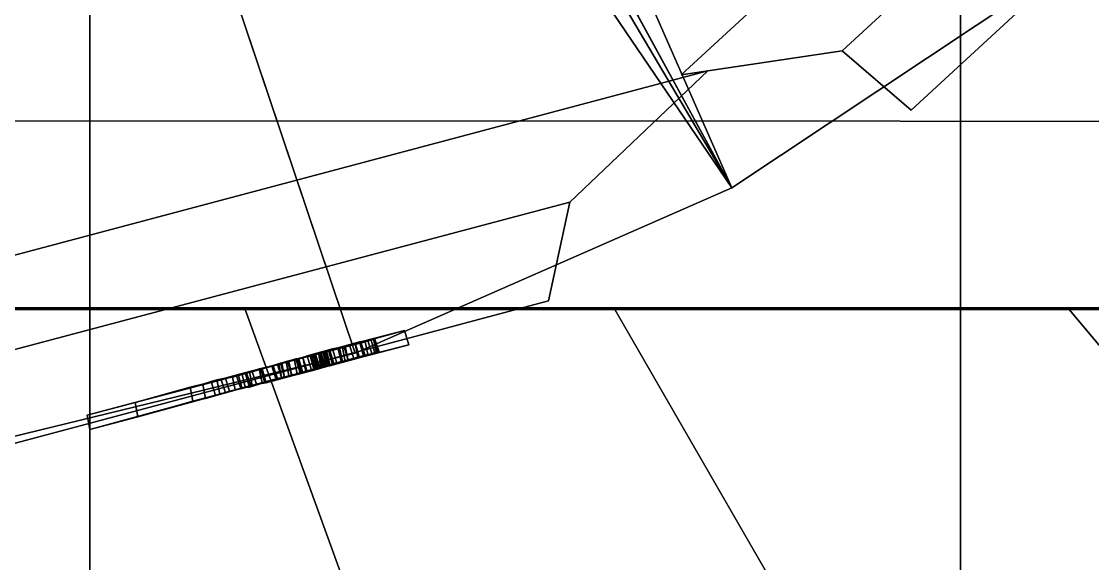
# Model space of a CAD drawing. Extents: x -1.34 to -0.82, y -5.26 to -4.07.
# Drawn here: x -1.052 to -0.9761, y -5.0525 to -5.0141 of the extents above; entities that cross this region are included whole.
import ezdxf

# ---------------------------------------------------------------- set-up
doc = ezdxf.new("R2010")
doc.units = 0
for name, color, linetype in [('1', 18, 'CONTINUOUS'), ('RED', 7, 'CONTINUOUS'), ('SIGHT', 18, 'CONTINUOUS')]:
    doc.layers.add(name, color=color, linetype=linetype)

msp = doc.modelspace()

# ---------------------------------------------------------------- meshes
at = {"layer": '1'}
mesh = msp.add_polyface(dxfattribs=at)
corners = [(-1.0817, -4.8793, -0.5068), (-1.0567, -5.0445, -0.5068), (-1.0284, -5.0376, -0.5068), (-1.0567, -5.0445, -0.4938), (-1.0284, -5.0376, -0.4938), (-1.0615, -4.9409, -0.473), (-1.061, -4.9408, -0.473), (-1.072, -4.9434, -0.473), (-1.0017, -5.0259, -0.5068), (-1.0017, -5.0259, -0.4938), (-1.0539, -4.9377, -0.473), (-1.0507, -4.9363, -0.473), (-1.0599, -4.9403, -0.473), (-0.9775, -5.0098, -0.5068), (-0.9775, -5.0098, -0.4938), (-1.0425, -4.9308, -0.473), (-1.0412, -4.93, -0.473), (-1.0433, -4.9313, -0.473), (-0.9564, -4.9897, -0.5068), (-0.9564, -4.9897, -0.4938), (-1.0411, -4.9298, -0.473), (-1.0331, -4.9222, -0.473), (-0.9391, -4.9663, -0.4938), (-0.9391, -4.9663, -0.5068), (-0.9262, -4.9402, -0.4938), (-0.9262, -4.9402, -0.5068), (-0.9498, -4.9666, -0.5954), (-0.9498, -4.9666, -0.5072), (-0.9405, -4.9598, -0.519), (-0.9405, -4.9598, -0.5835), (-0.9342, -4.9612, -0.5194), (-0.9342, -4.9612, -0.5832), (-0.9482, -4.9654, -0.5954), (-0.9482, -4.9654, -0.5072), (-1.0053, -5.0179, -0.5072), (-1.0053, -5.0179, -0.5954), (-0.9939, -5.0162, -0.519), (-0.9939, -5.0162, -0.5835), (-0.989, -5.0204, -0.5194), (-0.989, -5.0204, -0.5832), (-0.9507, -4.9851, -0.5194), (-0.9507, -4.9851, -0.5832), (-0.9526, -4.9782, -0.519), (-0.9526, -4.9782, -0.5835), (-1.0034, -5.0176, -0.5954), (-1.0034, -5.0176, -0.5072), (-1.0783, -5.0375, -0.5072), (-1.0783, -5.0375, -0.5954), (-1.0675, -5.0413, -0.5835), (-1.0675, -5.0413, -0.519), (-1.065, -5.0473, -0.5194), (-1.065, -5.0473, -0.5832), (-1.0147, -5.0339, -0.5194), (-1.0147, -5.0339, -0.5832), (-1.0132, -5.0269, -0.519), (-1.0132, -5.0269, -0.5835)]
mesh.append_faces([[corners[k] for k in face] for face in [(0, 1, 2, 2), (1, 3, 4, 2), (5, 6, 4, 3), (3, 7, 5, 5), (0, 2, 8, 8), (2, 4, 9, 8), (10, 11, 9, 9), (9, 4, 6, 12), (12, 10, 9, 9), (0, 8, 13, 13), (8, 9, 14, 13), (15, 16, 14, 14), (9, 11, 17, 17), (14, 9, 17, 15), (0, 13, 18, 18), (13, 14, 19, 18), (20, 21, 19, 14), (18, 19, 22, 23), (23, 22, 24, 25), (26, 27, 28, 29), (29, 28, 30, 31), (32, 33, 34, 35), (35, 34, 36, 37), (37, 36, 38, 39), (39, 38, 40, 41), (41, 40, 42, 43), (43, 42, 33, 32), (33, 42, 36, 34), (42, 40, 38, 36), (41, 43, 37, 39), (43, 32, 35, 37), (44, 45, 46, 47), (48, 49, 50, 51), (51, 50, 52, 53), (53, 52, 54, 55), (55, 54, 45, 44), (45, 54, 49, 46), (54, 52, 50, 49), (53, 55, 48, 51), (55, 44, 47, 48)]])
at = {"layer": 'RED'}
mesh = msp.add_polyface(dxfattribs=at)
corners = [(-0.9719, -5.0054, -0.5447), (-0.9726, -5.0046, -0.5447), (-0.9735, -5.0055, -0.5455), (-0.9728, -5.0062, -0.5455), (-0.9748, -5.0067, -0.5465), (-0.9741, -5.0075, -0.5465), (-0.9759, -5.0078, -0.5472), (-0.9752, -5.0086, -0.5472), (-0.9759, -5.0078, -0.544), (-0.9752, -5.0086, -0.544), (-0.9747, -5.0066, -0.5431), (-0.974, -5.0073, -0.5431), (-0.9735, -5.0056, -0.5421), (-0.9729, -5.0063, -0.5421), (-0.973, -5.0051, -0.5416), (-0.9723, -5.0058, -0.5416), (-0.9725, -5.0046, -0.5409), (-0.9718, -5.0053, -0.5409), (-0.9719, -5.0054, -0.5447), (-0.9728, -5.0062, -0.5455), (-0.974, -5.0073, -0.5431), (-0.9729, -5.0063, -0.5421), (-0.9741, -5.0075, -0.5465), (-0.9752, -5.0086, -0.5472), (-0.9752, -5.0086, -0.544), (-0.973, -5.0051, -0.5416), (-0.9735, -5.0056, -0.5421), (-0.9718, -5.0039, -0.544), (-0.9726, -5.0046, -0.5447), (-0.9747, -5.0066, -0.5431), (-0.9735, -5.0055, -0.5455), (-0.9759, -5.0078, -0.544), (-0.9748, -5.0067, -0.5465), (-0.9759, -5.0078, -0.5472), (-1.0289, -5.0381, -0.5394), (-1.0291, -5.0371, -0.5394), (-1.0288, -5.037, -0.5397), (-1.0285, -5.038, -0.5397), (-1.0284, -5.0369, -0.5402), (-1.0282, -5.0379, -0.5402), (-1.0281, -5.0368, -0.5407), (-1.0278, -5.0378, -0.5407), (-1.0277, -5.0368, -0.5413), (-1.0275, -5.0377, -0.5413), (-1.0275, -5.0367, -0.5419), (-1.0272, -5.0377, -0.5419), (-1.0273, -5.0366, -0.5426), (-1.027, -5.0376, -0.5426), (-1.0271, -5.0366, -0.5432), (-1.0269, -5.0376, -0.5432), (-1.027, -5.0366, -0.5439), (-1.0268, -5.0375, -0.5439), (-1.027, -5.0366, -0.5447), (-1.0267, -5.0375, -0.5447), (-1.027, -5.0366, -0.5455), (-1.0268, -5.0375, -0.5455), (-1.0271, -5.0366, -0.5462), (-1.0269, -5.0376, -0.5462), (-1.0273, -5.0366, -0.5468), (-1.027, -5.0376, -0.5468), (-1.0275, -5.0367, -0.5474), (-1.0272, -5.0377, -0.5474), (-1.0277, -5.0368, -0.548), (-1.0275, -5.0377, -0.548), (-1.028, -5.0368, -0.5485), (-1.0277, -5.0378, -0.5485), (-1.0284, -5.0369, -0.549), (-1.0281, -5.0379, -0.549), (-1.0288, -5.037, -0.5495), (-1.0285, -5.038, -0.5495), (-1.0291, -5.0371, -0.5498), (-1.0289, -5.0381, -0.5498), (-1.0291, -5.0382, -0.5567), (-1.0293, -5.0372, -0.5567), (-1.0249, -5.036, -0.5639), (-1.0246, -5.037, -0.5639), (-1.0292, -5.0371, -0.5639), (-1.0289, -5.0381, -0.5639), (-1.0272, -5.0377, -0.5419), (-1.027, -5.0376, -0.5426), (-1.0304, -5.0385, -0.5435), (-1.0269, -5.0376, -0.5432), (-1.0303, -5.0385, -0.5439), (-1.0268, -5.0375, -0.5439), (-1.0302, -5.0385, -0.5443), (-1.0267, -5.0375, -0.5447), (-1.0268, -5.0375, -0.5455), (-1.0302, -5.0385, -0.545), (-1.0269, -5.0376, -0.5462), (-1.0302, -5.0385, -0.5452), (-1.027, -5.0376, -0.5468), (-1.0303, -5.0385, -0.5456), (-1.0272, -5.0377, -0.5474), (-1.0304, -5.0385, -0.546), (-1.0291, -5.0382, -0.5567), (-1.0246, -5.037, -0.5639), (-1.0289, -5.0381, -0.5639), (-1.0292, -5.0371, -0.5639), (-1.0249, -5.036, -0.5639), (-1.0293, -5.0372, -0.5567), (-1.0271, -5.0366, -0.5462), (-1.027, -5.0366, -0.5455), (-1.0305, -5.0375, -0.5452), (-1.027, -5.0366, -0.5447), (-1.0305, -5.0375, -0.545), (-1.027, -5.0366, -0.5439), (-1.0305, -5.0375, -0.5443), (-1.0271, -5.0366, -0.5432)]
mesh.append_faces([[corners[k] for k in face] for face in [(0, 1, 2, 3), (3, 2, 4, 5), (5, 4, 6, 7), (7, 6, 8, 9), (9, 8, 10, 11), (11, 10, 12, 13), (13, 12, 14, 15), (15, 14, 16, 17), (18, 19, 20, 20), (18, 20, 21, 21), (19, 22, 20, 20), (22, 23, 24, 24), (22, 24, 20, 20), (25, 26, 27, 27), (26, 28, 27, 27), (26, 29, 28, 28), (29, 30, 28, 28), (29, 31, 32, 32), (29, 32, 30, 30), (31, 33, 32, 32), (34, 35, 36, 37), (37, 36, 38, 39), (39, 38, 40, 41), (41, 40, 42, 43), (43, 42, 44, 45), (45, 44, 46, 47), (47, 46, 48, 49), (49, 48, 50, 51), (51, 50, 52, 53), (53, 52, 54, 55), (55, 54, 56, 57), (57, 56, 58, 59), (59, 58, 60, 61), (61, 60, 62, 63), (63, 62, 64, 65), (65, 64, 66, 67), (67, 66, 68, 69), (69, 68, 70, 71), (72, 73, 74, 75), (75, 74, 76, 77), (78, 79, 80, 80), (79, 81, 82, 82), (81, 83, 84, 84), (83, 85, 84, 84), (85, 86, 87, 87), (86, 88, 89, 89), (88, 90, 91, 91), (90, 92, 93, 93), (94, 95, 96, 96), (97, 98, 99, 99), (100, 101, 102, 102), (101, 103, 104, 104), (103, 105, 106, 106), (105, 107, 106, 106)]])
mesh = msp.add_polyface(dxfattribs=at)
corners = [(-1.0302, -5.0384, -0.5384), (-1.0304, -5.0375, -0.5384), (-1.03, -5.0373, -0.5387), (-1.0297, -5.0383, -0.5387), (-1.0295, -5.0372, -0.539), (-1.0293, -5.0382, -0.539), (-1.0291, -5.0371, -0.5394), (-1.0289, -5.0381, -0.5394), (-1.0289, -5.0381, -0.5498), (-1.0291, -5.0371, -0.5498), (-1.0296, -5.0373, -0.5502), (-1.0294, -5.0382, -0.5502), (-1.0302, -5.0374, -0.5506), (-1.0299, -5.0384, -0.5506), (-1.03, -5.0384, -0.5554), (-1.0303, -5.0374, -0.5554), (-1.0293, -5.0372, -0.5567), (-1.0291, -5.0382, -0.5567), (-1.0289, -5.0381, -0.5394), (-1.0285, -5.038, -0.5397), (-1.0312, -5.0387, -0.5419), (-1.0282, -5.0379, -0.5402), (-1.031, -5.0387, -0.5423), (-1.0278, -5.0378, -0.5407), (-1.0308, -5.0386, -0.5425), (-1.0275, -5.0377, -0.5413), (-1.0306, -5.0386, -0.5428), (-1.0272, -5.0377, -0.5419), (-1.0305, -5.0385, -0.5431), (-1.0304, -5.0385, -0.5435), (-1.027, -5.0376, -0.5426), (-1.0303, -5.0385, -0.5439), (-1.0269, -5.0376, -0.5432), (-1.0302, -5.0385, -0.5443), (-1.0267, -5.0375, -0.5447), (-1.0302, -5.0385, -0.545), (-1.0302, -5.0385, -0.5447), (-1.0268, -5.0375, -0.5455), (-1.0302, -5.0385, -0.5452), (-1.0269, -5.0376, -0.5462), (-1.0303, -5.0385, -0.5456), (-1.027, -5.0376, -0.5468), (-1.0304, -5.0385, -0.546), (-1.0272, -5.0377, -0.5474), (-1.0275, -5.0377, -0.548), (-1.0305, -5.0385, -0.5464), (-1.0277, -5.0378, -0.5485), (-1.0307, -5.0386, -0.5467), (-1.0281, -5.0379, -0.549), (-1.0285, -5.038, -0.5495), (-1.0309, -5.0386, -0.5471), (-1.0289, -5.0381, -0.5498), (-1.0311, -5.0387, -0.5474), (-1.0325, -5.038, -0.5584), (-1.0292, -5.0371, -0.5639), (-1.0293, -5.0372, -0.5567), (-1.0288, -5.037, -0.5495), (-1.0284, -5.0369, -0.549), (-1.0312, -5.0377, -0.5471), (-1.028, -5.0368, -0.5485), (-1.031, -5.0376, -0.5467), (-1.0277, -5.0368, -0.548), (-1.0275, -5.0367, -0.5474), (-1.0308, -5.0376, -0.5464), (-1.0273, -5.0366, -0.5468), (-1.0307, -5.0375, -0.546), (-1.0271, -5.0366, -0.5462), (-1.0306, -5.0375, -0.5456), (-1.0305, -5.0375, -0.5452), (-1.027, -5.0366, -0.5455), (-1.0305, -5.0375, -0.545), (-1.027, -5.0366, -0.5447), (-1.0305, -5.0375, -0.5443), (-1.0305, -5.0375, -0.5447), (-1.0271, -5.0366, -0.5432), (-1.0273, -5.0366, -0.5426), (-1.0306, -5.0375, -0.5439), (-1.0275, -5.0367, -0.5419), (-1.0306, -5.0375, -0.5435), (-1.0277, -5.0368, -0.5413), (-1.0308, -5.0376, -0.5431), (-1.0281, -5.0368, -0.5407), (-1.0309, -5.0376, -0.5428), (-1.0284, -5.0369, -0.5402), (-1.031, -5.0376, -0.5425), (-1.0288, -5.037, -0.5397), (-1.0312, -5.0377, -0.5423)]
mesh.append_faces([[corners[k] for k in face] for face in [(0, 1, 2, 3), (3, 2, 4, 5), (5, 4, 6, 7), (8, 9, 10, 11), (11, 10, 12, 13), (14, 15, 16, 17), (18, 19, 20, 20), (19, 21, 22, 22), (21, 23, 24, 24), (23, 25, 26, 26), (23, 26, 24, 24), (25, 27, 28, 28), (25, 28, 26, 26), (27, 29, 28, 28), (30, 31, 29, 29), (32, 33, 31, 31), (34, 35, 36, 36), (34, 36, 33, 33), (37, 38, 35, 35), (39, 40, 38, 38), (41, 42, 40, 40), (43, 44, 45, 45), (43, 45, 42, 42), (44, 46, 47, 47), (44, 47, 45, 45), (46, 48, 47, 47), (48, 49, 50, 50), (48, 50, 47, 47), (49, 51, 52, 52), (53, 54, 55, 55), (56, 57, 58, 58), (57, 59, 60, 60), (59, 61, 60, 60), (61, 62, 63, 63), (61, 63, 60, 60), (62, 64, 65, 65), (62, 65, 63, 63), (64, 66, 67, 67), (64, 67, 65, 65), (66, 68, 67, 67), (69, 70, 68, 68), (71, 72, 73, 73), (71, 73, 70, 70), (74, 75, 76, 76), (74, 76, 72, 72), (75, 77, 78, 78), (75, 78, 76, 76), (77, 79, 80, 80), (77, 80, 78, 78), (79, 81, 82, 82), (79, 82, 80, 80), (81, 83, 84, 84), (83, 85, 86, 86)]])
mesh = msp.add_polyface(dxfattribs=at)
corners = [(-1.031, -5.0387, -0.5381), (-1.0313, -5.0377, -0.5381), (-1.0309, -5.0376, -0.5382), (-1.0306, -5.0386, -0.5382), (-1.0304, -5.0375, -0.5384), (-1.0302, -5.0384, -0.5384), (-1.0299, -5.0384, -0.5506), (-1.0302, -5.0374, -0.5506), (-1.0308, -5.0376, -0.5509), (-1.0305, -5.0385, -0.5509), (-1.0316, -5.0378, -0.5513), (-1.0313, -5.0387, -0.5513), (-1.031, -5.0387, -0.5542), (-1.0312, -5.0377, -0.5542), (-1.0303, -5.0374, -0.5554), (-1.03, -5.0384, -0.5554), (-1.0289, -5.0381, -0.5639), (-1.0292, -5.0371, -0.5639), (-1.0325, -5.038, -0.5584), (-1.0323, -5.039, -0.5584), (-1.0311, -5.0387, -0.5474), (-1.0314, -5.0377, -0.5474), (-1.0312, -5.0377, -0.5471), (-1.0309, -5.0386, -0.5471), (-1.031, -5.0376, -0.5467), (-1.0307, -5.0386, -0.5467), (-1.0308, -5.0376, -0.5464), (-1.0305, -5.0385, -0.5464), (-1.0307, -5.0375, -0.546), (-1.0304, -5.0385, -0.546), (-1.0306, -5.0375, -0.5456), (-1.0303, -5.0385, -0.5456), (-1.0305, -5.0375, -0.5452), (-1.0302, -5.0385, -0.5452), (-1.0305, -5.0375, -0.545), (-1.0302, -5.0385, -0.545), (-1.0305, -5.0375, -0.5447), (-1.0302, -5.0385, -0.5447), (-1.0305, -5.0375, -0.5443), (-1.0302, -5.0385, -0.5443), (-1.0306, -5.0375, -0.5439), (-1.0303, -5.0385, -0.5439), (-1.0306, -5.0375, -0.5435), (-1.0304, -5.0385, -0.5435), (-1.0308, -5.0376, -0.5431), (-1.0305, -5.0385, -0.5431), (-1.0309, -5.0376, -0.5428), (-1.0306, -5.0386, -0.5428), (-1.031, -5.0376, -0.5425), (-1.0308, -5.0386, -0.5425), (-1.0312, -5.0377, -0.5423), (-1.031, -5.0387, -0.5423), (-1.0306, -5.0386, -0.5382), (-1.0302, -5.0384, -0.5384), (-1.0318, -5.0389, -0.5414), (-1.0297, -5.0383, -0.5387), (-1.0293, -5.0382, -0.539), (-1.0315, -5.0388, -0.5416), (-1.0289, -5.0381, -0.5394), (-1.0312, -5.0387, -0.5419), (-1.0285, -5.038, -0.5397), (-1.031, -5.0387, -0.5423), (-1.0282, -5.0379, -0.5402), (-1.0308, -5.0386, -0.5425), (-1.0285, -5.038, -0.5495), (-1.0311, -5.0387, -0.5474), (-1.0309, -5.0386, -0.5471), (-1.0289, -5.0381, -0.5498), (-1.0294, -5.0382, -0.5502), (-1.0313, -5.0387, -0.5476), (-1.0299, -5.0384, -0.5506), (-1.0315, -5.0388, -0.5479), (-1.0305, -5.0385, -0.5509), (-1.0318, -5.0389, -0.5481), (-1.03, -5.0384, -0.5554), (-1.0291, -5.0382, -0.5567), (-1.0323, -5.039, -0.5584), (-1.0289, -5.0381, -0.5639), (-1.0325, -5.038, -0.5584), (-1.0293, -5.0372, -0.5567), (-1.0303, -5.0374, -0.5554), (-1.0302, -5.0374, -0.5506), (-1.0296, -5.0373, -0.5502), (-1.0318, -5.0378, -0.5479), (-1.0291, -5.0371, -0.5498), (-1.0316, -5.0378, -0.5476), (-1.0288, -5.037, -0.5495), (-1.0314, -5.0377, -0.5474), (-1.0312, -5.0377, -0.5471), (-1.0284, -5.0369, -0.549), (-1.031, -5.0376, -0.5467), (-1.0281, -5.0368, -0.5407), (-1.031, -5.0376, -0.5425), (-1.0309, -5.0376, -0.5428), (-1.0284, -5.0369, -0.5402), (-1.0312, -5.0377, -0.5423), (-1.0288, -5.037, -0.5397), (-1.0291, -5.0371, -0.5394), (-1.0315, -5.0378, -0.5419), (-1.0295, -5.0372, -0.539), (-1.03, -5.0373, -0.5387), (-1.0318, -5.0378, -0.5416), (-1.0304, -5.0375, -0.5384), (-1.0321, -5.0379, -0.5414)]
mesh.append_faces([[corners[k] for k in face] for face in [(0, 1, 2, 3), (3, 2, 4, 5), (6, 7, 8, 9), (9, 8, 10, 11), (12, 13, 14, 15), (16, 17, 18, 19), (20, 21, 22, 23), (23, 22, 24, 25), (25, 24, 26, 27), (27, 26, 28, 29), (29, 28, 30, 31), (31, 30, 32, 33), (33, 32, 34, 35), (35, 34, 36, 37), (37, 36, 38, 39), (39, 38, 40, 41), (41, 40, 42, 43), (43, 42, 44, 45), (45, 44, 46, 47), (47, 46, 48, 49), (49, 48, 50, 51), (52, 53, 54, 54), (53, 55, 54, 54), (55, 56, 57, 57), (55, 57, 54, 54), (56, 58, 59, 59), (56, 59, 57, 57), (60, 61, 59, 59), (62, 63, 61, 61), (64, 65, 66, 66), (67, 68, 69, 69), (67, 69, 65, 65), (68, 70, 71, 71), (68, 71, 69, 69), (70, 72, 73, 73), (70, 73, 71, 71), (74, 75, 76, 76), (75, 77, 76, 76), (78, 79, 80, 80), (81, 82, 83, 83), (82, 84, 85, 85), (82, 85, 83, 83), (84, 86, 87, 87), (84, 87, 85, 85), (86, 88, 87, 87), (89, 90, 88, 88), (91, 92, 93, 93), (94, 95, 92, 92), (96, 97, 98, 98), (96, 98, 95, 95), (97, 99, 98, 98), (99, 100, 101, 101), (99, 101, 98, 98), (100, 102, 103, 103)]])
mesh = msp.add_polyface(dxfattribs=at)
corners = [(-1.0322, -5.039, -0.5378), (-1.0325, -5.038, -0.5378), (-1.0316, -5.0378, -0.538), (-1.0313, -5.0388, -0.538), (-1.0313, -5.0377, -0.5381), (-1.031, -5.0387, -0.5381), (-1.0313, -5.0387, -0.5513), (-1.0316, -5.0378, -0.5513), (-1.0325, -5.038, -0.5516), (-1.0323, -5.039, -0.5516), (-1.0333, -5.0382, -0.5518), (-1.0331, -5.0392, -0.5518), (-1.0329, -5.0392, -0.5525), (-1.0332, -5.0382, -0.5525), (-1.0326, -5.038, -0.5529), (-1.0323, -5.039, -0.5529), (-1.0324, -5.038, -0.553), (-1.0321, -5.039, -0.553), (-1.0321, -5.0379, -0.5532), (-1.0319, -5.0389, -0.5532), (-1.0312, -5.0377, -0.5542), (-1.031, -5.0387, -0.5542), (-1.0329, -5.0392, -0.5487), (-1.0331, -5.0382, -0.5487), (-1.0327, -5.0381, -0.5485), (-1.0325, -5.0391, -0.5485), (-1.0324, -5.038, -0.5483), (-1.0321, -5.039, -0.5483), (-1.0321, -5.0379, -0.5481), (-1.0318, -5.0389, -0.5481), (-1.0318, -5.0378, -0.5479), (-1.0315, -5.0388, -0.5479), (-1.0316, -5.0378, -0.5476), (-1.0313, -5.0387, -0.5476), (-1.0314, -5.0377, -0.5474), (-1.0311, -5.0387, -0.5474), (-1.031, -5.0387, -0.5423), (-1.0312, -5.0377, -0.5423), (-1.0315, -5.0378, -0.5419), (-1.0312, -5.0387, -0.5419), (-1.0318, -5.0378, -0.5416), (-1.0315, -5.0388, -0.5416), (-1.0321, -5.0379, -0.5414), (-1.0318, -5.0389, -0.5414), (-1.0324, -5.038, -0.5412), (-1.0321, -5.039, -0.5412), (-1.0327, -5.0381, -0.541), (-1.0325, -5.0391, -0.541), (-1.0332, -5.0382, -0.5408), (-1.0329, -5.0392, -0.5408), (-1.0322, -5.039, -0.5378), (-1.0313, -5.0388, -0.538), (-1.0329, -5.0392, -0.5408), (-1.031, -5.0387, -0.5381), (-1.0325, -5.0391, -0.541), (-1.0306, -5.0386, -0.5382), (-1.0321, -5.039, -0.5412), (-1.0318, -5.0389, -0.5414), (-1.0305, -5.0385, -0.5509), (-1.0313, -5.0387, -0.5513), (-1.0321, -5.039, -0.5483), (-1.0318, -5.0389, -0.5481), (-1.0323, -5.039, -0.5516), (-1.0329, -5.0392, -0.5487), (-1.0325, -5.0391, -0.5485), (-1.0334, -5.0393, -0.5488), (-1.0319, -5.0389, -0.5532), (-1.031, -5.0387, -0.5542), (-1.0336, -5.0394, -0.5563), (-1.03, -5.0384, -0.5554), (-1.0323, -5.039, -0.5584), (-1.0339, -5.0384, -0.5563), (-1.0325, -5.038, -0.5584), (-1.0303, -5.0374, -0.5554), (-1.0312, -5.0377, -0.5542), (-1.0321, -5.0379, -0.5532), (-1.0325, -5.038, -0.5516), (-1.0316, -5.0378, -0.5513), (-1.0331, -5.0382, -0.5487), (-1.0308, -5.0376, -0.5509), (-1.0324, -5.038, -0.5483), (-1.0327, -5.0381, -0.5485), (-1.0302, -5.0374, -0.5506), (-1.0321, -5.0379, -0.5481), (-1.0318, -5.0378, -0.5479), (-1.03, -5.0373, -0.5387), (-1.0321, -5.0379, -0.5414), (-1.0318, -5.0378, -0.5416), (-1.0304, -5.0375, -0.5384), (-1.0309, -5.0376, -0.5382), (-1.0313, -5.0377, -0.5381), (-1.0324, -5.038, -0.5412), (-1.0316, -5.0378, -0.538), (-1.0327, -5.0381, -0.541), (-1.0325, -5.038, -0.5378), (-1.0332, -5.0382, -0.5408)]
mesh.append_faces([[corners[k] for k in face] for face in [(0, 1, 2, 3), (3, 2, 4, 5), (6, 7, 8, 9), (9, 8, 10, 11), (12, 13, 14, 15), (15, 14, 16, 17), (17, 16, 18, 19), (19, 18, 20, 21), (22, 23, 24, 25), (25, 24, 26, 27), (27, 26, 28, 29), (29, 28, 30, 31), (31, 30, 32, 33), (33, 32, 34, 35), (36, 37, 38, 39), (39, 38, 40, 41), (41, 40, 42, 43), (43, 42, 44, 45), (45, 44, 46, 47), (47, 46, 48, 49), (50, 51, 52, 52), (51, 53, 54, 54), (51, 54, 52, 52), (53, 55, 56, 56), (53, 56, 54, 54), (55, 57, 56, 56), (58, 59, 60, 60), (58, 60, 61, 61), (59, 62, 63, 63), (59, 63, 64, 64), (59, 64, 60, 60), (62, 65, 63, 63), (66, 67, 68, 68), (67, 69, 68, 68), (69, 70, 68, 68), (71, 72, 73, 73), (71, 73, 74, 74), (71, 74, 75, 75), (76, 77, 78, 78), (77, 79, 80, 80), (77, 80, 81, 81), (77, 81, 78, 78), (79, 82, 83, 83), (79, 83, 80, 80), (82, 84, 83, 83), (85, 86, 87, 87), (88, 89, 86, 86), (89, 90, 91, 91), (89, 91, 86, 86), (90, 92, 93, 93), (90, 93, 91, 91), (92, 94, 95, 95), (92, 95, 93, 93)]])
mesh = msp.add_polyface(dxfattribs=at)
corners = [(-1.0358, -5.0399, -0.5375), (-1.0361, -5.039, -0.5375), (-1.0338, -5.0384, -0.5376), (-1.0336, -5.0394, -0.5376), (-1.0325, -5.038, -0.5378), (-1.0322, -5.039, -0.5378), (-1.0331, -5.0392, -0.5518), (-1.0333, -5.0382, -0.5518), (-1.0342, -5.0385, -0.5519), (-1.0339, -5.0394, -0.5519), (-1.0332, -5.0382, -0.5525), (-1.0329, -5.0392, -0.5525), (-1.0323, -5.039, -0.5584), (-1.0325, -5.038, -0.5584), (-1.0339, -5.0384, -0.5563), (-1.0336, -5.0394, -0.5563), (-1.035, -5.0387, -0.5548), (-1.0347, -5.0397, -0.5548), (-1.0357, -5.0389, -0.5539), (-1.0354, -5.0398, -0.5539), (-1.035, -5.0397, -0.5491), (-1.0352, -5.0387, -0.5491), (-1.0342, -5.0385, -0.549), (-1.034, -5.0395, -0.549), (-1.0336, -5.0383, -0.5488), (-1.0334, -5.0393, -0.5488), (-1.0331, -5.0382, -0.5487), (-1.0329, -5.0392, -0.5487), (-1.0329, -5.0392, -0.5408), (-1.0332, -5.0382, -0.5408), (-1.0337, -5.0383, -0.5407), (-1.0334, -5.0393, -0.5407), (-1.0343, -5.0385, -0.5406), (-1.034, -5.0395, -0.5406), (-1.0351, -5.0387, -0.5405), (-1.0348, -5.0397, -0.5405), (-1.0359, -5.0389, -0.5404), (-1.0357, -5.0399, -0.5404), (-1.0358, -5.0399, -0.5375), (-1.0336, -5.0394, -0.5376), (-1.0348, -5.0397, -0.5405), (-1.0357, -5.0399, -0.5404), (-1.0322, -5.039, -0.5378), (-1.0334, -5.0393, -0.5407), (-1.034, -5.0395, -0.5406), (-1.0329, -5.0392, -0.5408), (-1.0323, -5.039, -0.5516), (-1.0331, -5.0392, -0.5518), (-1.0334, -5.0393, -0.5488), (-1.0339, -5.0394, -0.5519), (-1.034, -5.0395, -0.549), (-1.0329, -5.0392, -0.5525), (-1.0354, -5.0398, -0.5539), (-1.0359, -5.04, -0.5534), (-1.0365, -5.0401, -0.5492), (-1.035, -5.0397, -0.5491), (-1.0323, -5.039, -0.5529), (-1.0347, -5.0397, -0.5548), (-1.0321, -5.039, -0.553), (-1.0319, -5.0389, -0.5532), (-1.0336, -5.0394, -0.5563), (-1.0371, -5.0393, -0.5528), (-1.0367, -5.0391, -0.553), (-1.0342, -5.0385, -0.5519), (-1.0364, -5.0391, -0.5532), (-1.0362, -5.039, -0.5534), (-1.0357, -5.0389, -0.5539), (-1.035, -5.0387, -0.5548), (-1.0332, -5.0382, -0.5525), (-1.0339, -5.0384, -0.5563), (-1.0321, -5.0379, -0.5532), (-1.0324, -5.038, -0.553), (-1.0326, -5.038, -0.5529), (-1.0333, -5.0382, -0.5518), (-1.0342, -5.0385, -0.549), (-1.0352, -5.0387, -0.5491), (-1.0325, -5.038, -0.5516), (-1.0336, -5.0383, -0.5488), (-1.0331, -5.0382, -0.5487), (-1.0325, -5.038, -0.5378), (-1.0338, -5.0384, -0.5376), (-1.0337, -5.0383, -0.5407), (-1.0332, -5.0382, -0.5408), (-1.0361, -5.039, -0.5375), (-1.0351, -5.0387, -0.5405), (-1.0343, -5.0385, -0.5406), (-1.0359, -5.0389, -0.5404)]
mesh.append_faces([[corners[k] for k in face] for face in [(0, 1, 2, 3), (3, 2, 4, 5), (6, 7, 8, 9), (9, 8, 10, 11), (12, 13, 14, 15), (15, 14, 16, 17), (17, 16, 18, 19), (20, 21, 22, 23), (23, 22, 24, 25), (25, 24, 26, 27), (28, 29, 30, 31), (31, 30, 32, 33), (33, 32, 34, 35), (35, 34, 36, 37), (38, 39, 40, 40), (38, 40, 41, 41), (39, 42, 43, 43), (39, 43, 44, 44), (39, 44, 40, 40), (42, 45, 43, 43), (46, 47, 48, 48), (47, 49, 50, 50), (47, 50, 48, 48), (49, 51, 52, 52), (49, 52, 53, 53), (49, 54, 55, 55), (49, 55, 50, 50), (51, 56, 57, 57), (51, 57, 52, 52), (56, 58, 57, 57), (58, 59, 57, 57), (59, 60, 57, 57), (61, 62, 63, 63), (62, 64, 63, 63), (64, 65, 63, 63), (65, 66, 63, 63), (66, 67, 68, 68), (66, 68, 63, 63), (67, 69, 70, 70), (67, 70, 71, 71), (67, 71, 72, 72), (67, 72, 68, 68), (63, 73, 74, 74), (63, 74, 75, 75), (73, 76, 77, 77), (73, 77, 74, 74), (76, 78, 77, 77), (79, 80, 81, 81), (79, 81, 82, 82), (80, 83, 84, 84), (80, 84, 85, 85), (80, 85, 81, 81), (83, 86, 84, 84)]])
mesh = msp.add_polyface(dxfattribs=at)
corners = [(-1.0472, -5.043, -0.5639), (-1.0474, -5.042, -0.5639), (-1.0474, -5.042, -0.5375), (-1.0472, -5.043, -0.5375), (-1.0361, -5.039, -0.5375), (-1.0358, -5.0399, -0.5375), (-1.0354, -5.0398, -0.5539), (-1.0357, -5.0389, -0.5539), (-1.0362, -5.039, -0.5534), (-1.0359, -5.04, -0.5534), (-1.0364, -5.0391, -0.5532), (-1.0362, -5.04, -0.5532), (-1.0367, -5.0391, -0.553), (-1.0364, -5.0401, -0.553), (-1.0371, -5.0393, -0.5528), (-1.0369, -5.0402, -0.5528), (-1.0376, -5.0394, -0.5525), (-1.0373, -5.0403, -0.5525), (-1.0379, -5.0395, -0.5524), (-1.0376, -5.0404, -0.5524), (-1.0382, -5.0395, -0.5523), (-1.038, -5.0405, -0.5523), (-1.0386, -5.0396, -0.5523), (-1.0383, -5.0406, -0.5523), (-1.0392, -5.0398, -0.5522), (-1.039, -5.0408, -0.5522), (-1.0401, -5.04, -0.5522), (-1.0399, -5.041, -0.5522), (-1.044, -5.0411, -0.5522), (-1.0438, -5.0421, -0.5522), (-1.044, -5.0411, -0.5639), (-1.0438, -5.0421, -0.5639), (-1.0438, -5.0421, -0.5492), (-1.044, -5.0411, -0.5492), (-1.0368, -5.0392, -0.5492), (-1.0365, -5.0401, -0.5492), (-1.0352, -5.0387, -0.5491), (-1.035, -5.0397, -0.5491), (-1.0357, -5.0399, -0.5404), (-1.0359, -5.0389, -0.5404), (-1.044, -5.0411, -0.5404), (-1.0438, -5.0421, -0.5404), (-1.0472, -5.043, -0.5639), (-1.0472, -5.043, -0.5375), (-1.0438, -5.0421, -0.5522), (-1.0438, -5.0421, -0.5639), (-1.0358, -5.0399, -0.5375), (-1.0438, -5.0421, -0.5404), (-1.0438, -5.0421, -0.5492), (-1.0357, -5.0399, -0.5404), (-1.0339, -5.0394, -0.5519), (-1.0359, -5.04, -0.5534), (-1.0362, -5.04, -0.5532), (-1.0364, -5.0401, -0.553), (-1.0369, -5.0402, -0.5528), (-1.0365, -5.0401, -0.5492), (-1.0373, -5.0403, -0.5525), (-1.0376, -5.0404, -0.5524), (-1.038, -5.0405, -0.5523), (-1.0383, -5.0406, -0.5523), (-1.039, -5.0408, -0.5522), (-1.0399, -5.041, -0.5522), (-1.044, -5.0411, -0.5639), (-1.044, -5.0411, -0.5522), (-1.0474, -5.042, -0.5639), (-1.0401, -5.04, -0.5522), (-1.044, -5.0411, -0.5492), (-1.0474, -5.042, -0.5375), (-1.0392, -5.0398, -0.5522), (-1.0368, -5.0392, -0.5492), (-1.0386, -5.0396, -0.5523), (-1.0382, -5.0395, -0.5523), (-1.0379, -5.0395, -0.5524), (-1.0376, -5.0394, -0.5525), (-1.0371, -5.0393, -0.5528), (-1.0342, -5.0385, -0.5519), (-1.0352, -5.0387, -0.5491), (-1.0361, -5.039, -0.5375), (-1.044, -5.0411, -0.5404), (-1.0359, -5.0389, -0.5404)]
mesh.append_faces([[corners[k] for k in face] for face in [(0, 1, 2, 3), (3, 2, 4, 5), (6, 7, 8, 9), (9, 8, 10, 11), (11, 10, 12, 13), (13, 12, 14, 15), (15, 14, 16, 17), (17, 16, 18, 19), (19, 18, 20, 21), (21, 20, 22, 23), (23, 22, 24, 25), (25, 24, 26, 27), (27, 26, 28, 29), (29, 28, 30, 31), (31, 30, 1, 0), (32, 33, 34, 35), (35, 34, 36, 37), (38, 39, 40, 41), (41, 40, 33, 32), (42, 43, 44, 44), (42, 44, 45, 45), (43, 46, 47, 47), (43, 47, 48, 48), (43, 48, 44, 44), (46, 49, 47, 47), (50, 51, 52, 52), (50, 52, 53, 53), (50, 53, 54, 54), (50, 54, 55, 55), (54, 56, 55, 55), (56, 57, 55, 55), (57, 58, 55, 55), (58, 59, 55, 55), (59, 60, 55, 55), (60, 61, 55, 55), (61, 44, 48, 48), (61, 48, 55, 55), (62, 63, 64, 64), (63, 65, 66, 66), (63, 66, 67, 67), (63, 67, 64, 64), (65, 68, 69, 69), (65, 69, 66, 66), (68, 70, 69, 69), (70, 71, 69, 69), (71, 72, 69, 69), (72, 73, 69, 69), (73, 74, 69, 69), (74, 75, 69, 69), (75, 76, 69, 69), (77, 67, 78, 78), (77, 78, 79, 79), (67, 66, 78, 78)]])
at = {"layer": 'SIGHT'}
mesh = msp.add_polyface(dxfattribs=at)
corners = [(-0.8992, -5.0212, -0.6981), (-0.8992, -5.0344, -0.5918), (-0.8992, -4.749, -0.5918), (-0.8992, -4.7555, -0.6981), (-0.8992, -4.6867, -0.5918), (-0.8992, -4.6867, -0.6981), (-1.2615, -5.0344, -0.5918), (-1.2615, -4.749, -0.5918), (-1.2615, -4.6867, -0.5918), (-1.2615, -4.6852, -0.5399), (-0.8992, -4.6852, -0.5399), (-1.2615, -4.6867, -0.6981), (-1.2615, -4.7555, -0.6981), (-1.2615, -5.0211, -0.6981), (-0.9121, -4.4624, -0.9105), (-0.9121, -5.2606, -0.9105), (-0.9088, -5.2606, -0.91), (-0.9088, -4.4623, -0.91), (-0.9059, -5.2606, -0.9085), (-0.9059, -4.4622, -0.9085), (-0.9035, -5.2606, -0.9062), (-0.9035, -4.4621, -0.9062), (-0.902, -5.2606, -0.9033), (-0.902, -4.4621, -0.9033), (-0.9015, -5.2606, -0.9), (-0.9015, -4.4621, -0.9), (-0.9015, -4.578, -0.7769), (-0.9015, -4.5807, -0.7767), (-0.9015, -4.5833, -0.776), (-0.9015, -4.5858, -0.7748), (-0.9015, -4.588, -0.7733), (-0.9015, -5.2606, -0.72), (-0.9015, -4.5899, -0.7714), (-0.9015, -4.5915, -0.7691), (-0.9015, -4.5926, -0.7667), (-0.9015, -4.5933, -0.7641), (-0.9015, -4.5935, -0.7614), (-0.9015, -4.5933, -0.7587), (-0.9015, -4.5926, -0.7561), (-0.9015, -4.5915, -0.7536), (-0.9015, -4.5899, -0.7514), (-0.9015, -4.588, -0.7495), (-0.9015, -4.5858, -0.7479), (-0.9015, -4.5833, -0.7468), (-0.9015, -4.5807, -0.7461), (-0.9015, -4.578, -0.7458), (-0.9015, -4.4621, -0.72), (-0.902, -5.2606, -0.7167), (-0.902, -4.4621, -0.7167), (-0.9035, -5.2606, -0.7138), (-0.9035, -4.4621, -0.7138), (-0.9059, -5.2606, -0.7115), (-0.9059, -4.4622, -0.7115), (-0.9088, -5.2606, -0.71), (-0.9088, -4.4623, -0.71), (-0.9121, -5.2606, -0.7095), (-0.9121, -4.4624, -0.7095), (-0.9139, -4.4625, -0.7095), (-1.2504, -5.2606, -0.7095), (-1.2266, -4.5547, -0.7095), (-0.9387, -4.5547, -0.7095), (-0.9128, -4.4624, -0.9105), (-0.9748, -4.775, -0.9105), (-0.9748, -4.965, -0.9105), (-0.9125, -4.4624, -0.9105), (-0.9744, -5.078, -0.9105), (-0.9609, -4.965, -0.8977), (-0.9609, -4.775, -0.8977), (-0.9748, -4.585, -0.9105), (-0.9609, -4.585, -0.8977), (-0.9391, -4.965, -0.8754), (-0.9391, -4.775, -0.8754), (-0.9391, -4.585, -0.8754), (-0.9237, -4.965, -0.8578), (-0.9237, -4.775, -0.8578), (-0.9237, -4.585, -0.8578), (-0.949, -4.965, -0.8333), (-0.949, -4.775, -0.8333), (-0.9708, -4.965, -0.8107), (-0.9708, -4.775, -0.8107), (-1.109, -4.775, -0.8103), (-1.109, -4.965, -0.8103), (-1.0472, -4.965, -0.8103), (-1.0472, -4.775, -0.8103), (-0.9855, -4.965, -0.8103), (-0.9855, -4.775, -0.8103), (-0.9104, -5.2542, -0.7106), (-0.9104, -5.2542, -0.6854), (-0.9104, -4.4653, -0.6854), (-0.9104, -4.4653, -0.7106), (-1.252, -5.2542, -0.6854), (-1.252, -4.4653, -0.6854), (-1.252, -4.4653, -0.7106), (-1.252, -5.2542, -0.7106)]
mesh.append_faces([[corners[k] for k in face] for face in [(0, 1, 2, 3), (3, 2, 4, 5), (6, 7, 2, 1), (7, 8, 4, 2), (8, 9, 10, 4), (11, 12, 3, 5), (12, 13, 0, 3), (14, 15, 16, 17), (17, 16, 18, 19), (19, 18, 20, 21), (21, 20, 22, 23), (23, 22, 24, 25), (25, 24, 26, 26), (27, 26, 24, 24), (27, 24, 28, 28), (28, 24, 29, 29), (30, 29, 31, 31), (32, 30, 31, 31), (33, 32, 31, 31), (34, 33, 31, 31), (35, 34, 31, 31), (36, 35, 31, 31), (37, 36, 31, 31), (38, 37, 31, 31), (39, 38, 31, 31), (40, 39, 31, 31), (41, 40, 31, 31), (42, 41, 31, 31), (43, 42, 31, 31), (44, 43, 31, 31), (45, 44, 31, 31), (31, 46, 45, 45), (46, 31, 47, 48), (48, 47, 49, 50), (50, 49, 51, 52), (52, 51, 53, 54), (54, 53, 55, 56), (57, 56, 55, 55), (55, 58, 59, 60), (60, 57, 55, 55), (61, 62, 63, 63), (64, 63, 65, 65), (66, 63, 62, 67), (67, 62, 68, 69), (70, 66, 67, 71), (71, 67, 69, 72), (73, 70, 71, 74), (74, 71, 72, 75), (76, 73, 74, 77), (78, 76, 77, 79), (80, 81, 82, 83), (83, 82, 84, 85), (85, 84, 78, 79), (86, 87, 88, 89), (90, 91, 88, 87), (92, 93, 86, 89)]])
mesh = msp.add_polyface(dxfattribs=at)
corners = [(-0.9569, -5.0594, -0.5043), (-0.9553, -5.0578, -0.5043), (-0.8992, -5.0578, -0.5043), (-0.8992, -5.1265, -0.5043), (-0.9344, -5.0345, -0.5913), (-0.9778, -5.0345, -0.5913), (-0.8992, -5.0344, -0.5918), (-1.0362, -5.0345, -0.5913), (-1.0593, -5.0345, -0.5913), (-0.9332, -5.0356, -0.5873), (-1.01, -5.0345, -0.5913), (-1.0809, -5.0345, -0.5913), (-0.9324, -5.0345, -0.5913), (-1.1026, -5.0345, -0.5913), (-1.1519, -5.0345, -0.5913), (-1.2615, -5.0211, -0.6981), (-1.2615, -5.0578, -0.6981), (-0.8992, -5.0578, -0.6981), (-0.8992, -5.0212, -0.6981), (-1.0474, -5.1016, -0.5913), (-1.0809, -5.1045, -0.5913), (-1.015, -5.0929, -0.5913), (-0.9845, -5.0787, -0.5913), (-0.9569, -5.0594, -0.5913), (-0.9845, -5.0787, -0.5043), (-0.9332, -5.0356, -0.5913), (-0.9746, -5.1547, -0.9105), (-0.9746, -5.2606, -0.9105), (-0.9121, -5.2606, -0.9105), (-0.9124, -4.4624, -0.9105), (-0.9124, -4.4624, -0.9105), (-0.9744, -5.078, -0.9105), (-0.9746, -5.0896, -0.9105), (-0.9124, -4.4624, -0.9105), (-0.9612, -5.155, -0.8977), (-0.9689, -5.1546, -0.9056), (-0.9609, -4.965, -0.8977), (-0.9748, -4.965, -0.9105), (-0.9391, -5.155, -0.8754), (-0.9391, -4.965, -0.8754), (-0.9237, -5.155, -0.858), (-0.9237, -4.965, -0.8578), (-0.9509, -5.155, -0.8308), (-0.949, -4.965, -0.8333), (-0.9713, -5.155, -0.8104), (-0.9708, -4.965, -0.8107), (-1.109, -4.965, -0.8103), (-1.109, -5.155, -0.8104), (-1.0472, -5.155, -0.8104), (-1.0472, -4.965, -0.8103), (-0.9855, -5.155, -0.8104), (-0.9855, -4.965, -0.8103), (-0.9284, -5.0817, -0.1279), (-0.9323, -5.0808, -0.1439), (-0.9268, -5.0807, -0.1455), (-0.9216, -5.0816, -0.1298), (-0.923, -5.0806, -0.147), (-0.9162, -5.0815, -0.1319), (-0.9193, -5.0805, -0.1488), (-0.9112, -5.0813, -0.1344), (-0.9144, -5.0804, -0.1518), (-0.9051, -5.0811, -0.1382), (-0.9087, -5.0801, -0.1561), (-0.8984, -5.0808, -0.1432), (-0.9071, -5.061, -0.5036), (-0.9191, -5.0617, -0.4922), (-0.9207, -5.0616, -0.4943), (-0.9074, -5.061, -0.504), (-0.922, -5.0615, -0.4962), (-0.9077, -5.061, -0.5045), (-0.9229, -5.0614, -0.498), (-0.9078, -5.061, -0.5046), (-0.9236, -5.0613, -0.4998), (-0.9078, -5.061, -0.5047), (-0.9241, -5.0612, -0.5017), (-0.9078, -5.061, -0.5048), (-0.9243, -5.0611, -0.5036), (-0.9079, -5.061, -0.505), (-0.9244, -5.0609, -0.5054), (-0.9079, -5.061, -0.5054), (-0.9243, -5.0608, -0.5077), (-0.9078, -5.0609, -0.5061), (-0.9239, -5.0607, -0.5105), (-0.9077, -5.0608, -0.5074), (-0.923, -5.0605, -0.5141), (-0.9072, -5.0607, -0.5094), (-0.9209, -5.0601, -0.5201), (-0.9055, -5.0605, -0.5142), (-0.9191, -5.0599, -0.5246), (-0.9037, -5.0602, -0.5186), (-0.9184, -5.0598, -0.5264), (-0.9026, -5.0601, -0.5216), (-0.9184, -5.0598, -0.5266), (-0.9021, -5.06, -0.5234), (-0.9183, -5.0598, -0.5266), (-0.9019, -5.0599, -0.5253), (-0.9183, -5.0597, -0.5284), (-0.9018, -5.0597, -0.5285), (-0.9184, -5.0595, -0.5326), (-0.9019, -5.0595, -0.5327), (-0.9181, -5.0577, -0.5644), (-0.9016, -5.0577, -0.5643)]
mesh.append_faces([[corners[k] for k in face] for face in [(0, 1, 2, 3), (4, 5, 6, 6), (7, 8, 6, 6), (2, 1, 9, 9), (5, 10, 6, 6), (8, 11, 6, 6), (2, 9, 12, 6), (11, 13, 6, 6), (6, 12, 4, 4), (6, 10, 7, 7), (6, 13, 14, 14), (15, 16, 17, 18), (11, 8, 19, 20), (19, 8, 7, 21), (21, 7, 10, 22), (23, 22, 10, 5), (23, 0, 24, 22), (25, 23, 5, 4), (25, 9, 1, 23), (0, 23, 1, 1), (25, 4, 12, 12), (25, 12, 9, 9), (26, 27, 28, 29), (30, 31, 32, 32), (33, 32, 26, 26), (34, 35, 36, 36), (37, 36, 35, 31), (38, 34, 36, 39), (40, 38, 39, 41), (42, 40, 41, 43), (44, 42, 43, 45), (46, 47, 48, 49), (49, 48, 50, 51), (51, 50, 44, 45), (52, 53, 54, 55), (55, 54, 56, 57), (57, 56, 58, 59), (59, 58, 60, 61), (61, 60, 62, 63), (64, 65, 66, 67), (67, 66, 68, 69), (69, 68, 70, 71), (71, 70, 72, 73), (73, 72, 74, 75), (75, 74, 76, 77), (77, 76, 78, 79), (79, 78, 80, 81), (81, 80, 82, 83), (83, 82, 84, 85), (85, 84, 86, 87), (87, 86, 88, 89), (89, 88, 90, 91), (91, 90, 92, 93), (93, 92, 94, 95), (95, 94, 96, 97), (97, 96, 98, 99), (99, 98, 100, 101)]])
mesh = msp.add_polyface(dxfattribs=at)
corners = [(-1.0607, -4.6391, -0.556), (-1.0479, -4.6391, -0.556), (-1.0484, -4.6331, -0.556), (-1.0611, -4.6354, -0.556), (-1.0479, -4.6391, -0.556), (-1.0479, -4.6391, -0.5343), (-1.0484, -4.6331, -0.5343), (-1.0484, -4.6331, -0.556), (-1.0479, -4.6391, -0.5343), (-1.0607, -4.6391, -0.5343), (-1.0611, -4.6354, -0.5343), (-1.0484, -4.6331, -0.5343), (-1.0607, -4.6391, -0.5343), (-1.0607, -4.6391, -0.556), (-1.0611, -4.6354, -0.556), (-1.0611, -4.6354, -0.5343), (-1.0499, -4.6274, -0.556), (-1.062, -4.6318, -0.556), (-1.0499, -4.6274, -0.5343), (-1.0499, -4.6274, -0.556), (-1.062, -4.6318, -0.5343), (-1.0499, -4.6274, -0.5343), (-1.062, -4.6318, -0.556), (-1.062, -4.6318, -0.5343), (-1.0525, -4.622, -0.556), (-1.0636, -4.6284, -0.556), (-1.0636, -4.6284, -0.5343), (-1.0525, -4.622, -0.5343), (-1.0636, -4.6284, -0.556), (-1.0636, -4.6284, -0.5343), (-1.0657, -4.6254, -0.556), (-1.0657, -4.6254, -0.5343), (-1.082, -4.6603, -0.556), (-1.082, -4.6731, -0.556), (-1.0761, -4.6726, -0.556), (-1.0783, -4.66, -0.556), (-1.082, -4.6731, -0.556), (-1.082, -4.6731, -0.5343), (-1.0761, -4.6726, -0.5343), (-1.0761, -4.6726, -0.556), (-1.082, -4.6731, -0.5343), (-1.082, -4.6603, -0.5343), (-1.0783, -4.66, -0.5343), (-1.0761, -4.6726, -0.5343), (-1.082, -4.6603, -0.5343), (-1.082, -4.6603, -0.556), (-1.0783, -4.66, -0.556), (-1.0783, -4.66, -0.5343), (-1.0703, -4.6711, -0.556), (-1.0747, -4.659, -0.556), (-1.0703, -4.6711, -0.5343), (-1.0703, -4.6711, -0.556), (-1.0747, -4.659, -0.5343), (-1.0703, -4.6711, -0.5343), (-1.0747, -4.659, -0.556), (-1.0747, -4.659, -0.5343), (-1.0649, -4.6686, -0.556), (-1.0714, -4.6575, -0.556), (-1.0649, -4.6686, -0.5343), (-1.0649, -4.6686, -0.556), (-1.0714, -4.6575, -0.5343), (-1.0649, -4.6686, -0.5343), (-1.0714, -4.6575, -0.556), (-1.0714, -4.6575, -0.5343), (-1.0601, -4.6652, -0.556), (-1.0683, -4.6553, -0.556), (-1.0601, -4.6652, -0.5343), (-1.0601, -4.6652, -0.556), (-1.0683, -4.6553, -0.5343), (-1.0601, -4.6652, -0.5343), (-1.0683, -4.6553, -0.556), (-1.0683, -4.6553, -0.5343), (-1.0559, -4.661, -0.556), (-1.0657, -4.6527, -0.556), (-1.0559, -4.661, -0.5343), (-1.0559, -4.661, -0.556), (-1.0657, -4.6527, -0.5343), (-1.0559, -4.661, -0.5343), (-1.0657, -4.6527, -0.556), (-1.0657, -4.6527, -0.5343), (-1.0525, -4.6561, -0.556), (-1.0636, -4.6497, -0.556), (-1.0525, -4.6561, -0.5343), (-1.0525, -4.6561, -0.556), (-1.0636, -4.6497, -0.5343), (-1.0525, -4.6561, -0.5343), (-1.0636, -4.6497, -0.556), (-1.0636, -4.6497, -0.5343), (-1.0499, -4.6507, -0.556), (-1.062, -4.6463, -0.556), (-1.0499, -4.6507, -0.5343), (-1.0499, -4.6507, -0.556), (-1.062, -4.6463, -0.5343), (-1.0499, -4.6507, -0.5343), (-1.062, -4.6463, -0.556), (-1.062, -4.6463, -0.5343), (-1.0484, -4.645, -0.556), (-1.0611, -4.6427, -0.556), (-1.0484, -4.645, -0.5343), (-1.0484, -4.645, -0.556), (-1.0611, -4.6427, -0.5343), (-1.0484, -4.645, -0.5343), (-1.0611, -4.6427, -0.556), (-1.0611, -4.6427, -0.5343), (-0.8992, -4.6867, -0.6981), (-0.8992, -4.6867, -0.5918), (-0.8992, -4.6852, -0.5399), (-0.8992, -4.618, -0.6981), (-1.2615, -4.618, -0.6981), (-1.2615, -4.6867, -0.6981), (-0.9121, -5.2606, -0.9105), (-0.9121, -4.4624, -0.9105), (-0.9124, -4.4624, -0.9105), (-0.9746, -5.1547, -0.9105), (-0.9124, -4.4624, -0.9105), (-0.949, -4.775, -0.8333), (-0.9237, -4.775, -0.8578), (-0.9237, -4.585, -0.8578), (-0.949, -4.585, -0.8333), (-0.9708, -4.775, -0.8107), (-0.9708, -4.585, -0.8107), (-1.109, -4.585, -0.8103), (-1.109, -4.775, -0.8103), (-1.0472, -4.775, -0.8103), (-1.0472, -4.585, -0.8103), (-0.9855, -4.775, -0.8103), (-0.9855, -4.585, -0.8103)]
mesh.append_faces([[corners[k] for k in face] for face in [(0, 1, 2, 3), (4, 5, 6, 7), (8, 9, 10, 11), (12, 13, 14, 15), (3, 2, 16, 17), (7, 6, 18, 19), (11, 10, 20, 21), (15, 14, 22, 23), (17, 16, 24, 25), (21, 20, 26, 27), (23, 22, 28, 29), (29, 28, 30, 31), (32, 33, 34, 35), (36, 37, 38, 39), (40, 41, 42, 43), (44, 45, 46, 47), (35, 34, 48, 49), (39, 38, 50, 51), (43, 42, 52, 53), (47, 46, 54, 55), (49, 48, 56, 57), (51, 50, 58, 59), (53, 52, 60, 61), (55, 54, 62, 63), (57, 56, 64, 65), (59, 58, 66, 67), (61, 60, 68, 69), (63, 62, 70, 71), (65, 64, 72, 73), (67, 66, 74, 75), (69, 68, 76, 77), (71, 70, 78, 79), (73, 72, 80, 81), (75, 74, 82, 83), (77, 76, 84, 85), (79, 78, 86, 87), (81, 80, 88, 89), (83, 82, 90, 91), (85, 84, 92, 93), (87, 86, 94, 95), (89, 88, 96, 97), (91, 90, 98, 99), (93, 92, 100, 101), (95, 94, 102, 103), (97, 96, 1, 0), (99, 98, 5, 4), (101, 100, 9, 8), (103, 102, 13, 12), (104, 105, 106, 107), (108, 109, 104, 107), (110, 111, 112, 112), (113, 112, 114, 114), (115, 116, 117, 118), (119, 115, 118, 120), (121, 122, 123, 124), (124, 123, 125, 126), (126, 125, 119, 120)]])
mesh = msp.add_polyface(dxfattribs=at)
corners = [(-1.2615, -5.1265, -0.5043), (-1.2615, -5.0578, -0.5043), (-1.2065, -5.0578, -0.5043), (-1.2049, -5.0594, -0.5043), (-1.1774, -5.0787, -0.5043), (-1.1469, -5.0929, -0.5043), (-1.1144, -5.1016, -0.5043), (-1.0809, -5.1045, -0.5043), (-0.8992, -5.1265, -0.5043), (-1.2287, -5.0356, -0.5873), (-1.1026, -5.0345, -0.5913), (-1.1257, -5.0345, -0.5913), (-1.1519, -5.0345, -0.5913), (-1.1841, -5.0345, -0.5913), (-1.2615, -5.0344, -0.5918), (-0.8992, -5.0344, -0.5918), (-1.2274, -5.0345, -0.5913), (-1.2295, -5.0345, -0.5913), (-1.2287, -5.0356, -0.5913), (-1.2049, -5.0594, -0.5913), (-1.1774, -5.0787, -0.5913), (-1.1469, -5.0929, -0.5913), (-1.1144, -5.1016, -0.5913), (-1.0809, -5.0345, -0.5913), (-1.0809, -5.1045, -0.5913), (-1.2504, -5.2606, -0.9105), (-1.1807, -5.155, -0.9105), (-1.181, -5.0766, -0.9105), (-1.249, -4.4712, -0.9105), (-1.1952, -4.965, -0.8977), (-1.1814, -4.965, -0.9105), (-1.1808, -5.0334, -0.9105), (-1.1935, -5.155, -0.8977), (-1.1862, -5.155, -0.9055), (-1.2171, -4.965, -0.8754), (-1.2159, -5.155, -0.8754), (-1.2325, -4.965, -0.8578), (-1.2325, -5.155, -0.8588), (-1.2071, -4.965, -0.8333), (-1.2077, -5.155, -0.8333), (-1.1854, -4.965, -0.8107), (-1.1846, -5.1559, -0.8107), (-1.1707, -5.155, -0.8104), (-1.1707, -4.965, -0.8103), (-1.109, -5.155, -0.8104), (-1.109, -4.965, -0.8103), (-1.254, -5.0611, -0.5023), (-1.2377, -5.061, -0.5051), (-1.2374, -5.0611, -0.5025), (-1.2539, -5.0612, -0.5013), (-1.2373, -5.0612, -0.5005), (-1.2538, -5.0612, -0.5008), (-1.2375, -5.0613, -0.4984), (-1.2539, -5.0612, -0.5003), (-1.2378, -5.0615, -0.4963), (-1.254, -5.0613, -0.4998), (-1.2382, -5.0615, -0.4948), (-1.254, -5.0613, -0.4996), (-1.2466, -5.0804, -0.1504), (-1.2466, -5.1999, -0.1345), (-1.2431, -5.1997, -0.1324), (-1.2431, -5.0806, -0.1484), (-1.2507, -5.0814, -0.1337), (-1.2395, -5.0806, -0.1467), (-1.2454, -5.0815, -0.1314), (-1.2395, -5.1995, -0.1308), (-1.2355, -5.0807, -0.1454), (-1.2398, -5.0816, -0.1295), (-1.2355, -5.1994, -0.1295), (-1.2454, -5.198, -0.1155), (-1.2398, -5.1978, -0.1136), (-1.2296, -5.0808, -0.1442), (-1.2321, -5.0817, -0.1279), (-1.2296, -5.1993, -0.1282), (-1.2321, -5.1976, -0.112), (-1.2116, -5.0809, -0.1426), (-1.2125, -5.0818, -0.1261), (-1.2116, -5.1991, -0.1266), (-1.2125, -5.1974, -0.1102), (-1.1824, -5.0809, -0.1419), (-1.1826, -5.0818, -0.1255), (-1.1824, -5.1991, -0.126), (-1.1826, -5.1973, -0.1096), (-0.9987, -5.081, -0.1404), (-0.9985, -5.0819, -0.1239), (-0.9987, -5.1989, -0.1244), (-0.9985, -5.1972, -0.108)]
mesh.append_faces([[corners[k] for k in face] for face in [(0, 1, 2, 3), (0, 3, 4, 4), (0, 4, 5, 5), (0, 5, 6, 6), (0, 6, 7, 8), (2, 1, 9, 9), (10, 11, 12, 12), (12, 13, 14, 15), (13, 16, 14, 14), (17, 9, 1, 14), (17, 14, 16, 16), (18, 17, 16, 16), (18, 9, 17, 17), (18, 16, 13, 19), (3, 2, 19, 19), (18, 19, 2, 9), (19, 13, 12, 20), (20, 4, 3, 19), (21, 20, 12, 11), (21, 5, 4, 20), (22, 21, 11, 10), (22, 6, 5, 21), (23, 24, 22, 10), (24, 7, 6, 22), (25, 26, 27, 28), (29, 30, 31, 32), (33, 32, 31, 27), (34, 29, 32, 35), (36, 34, 35, 37), (38, 36, 37, 39), (40, 38, 39, 41), (40, 41, 42, 43), (43, 42, 44, 45), (33, 27, 26, 26), (46, 47, 48, 49), (49, 48, 50, 51), (51, 50, 52, 53), (53, 52, 54, 55), (55, 54, 56, 57), (58, 59, 60, 61), (62, 61, 63, 64), (61, 60, 65, 63), (64, 63, 66, 67), (63, 65, 68, 66), (69, 64, 67, 70), (67, 66, 71, 72), (66, 68, 73, 71), (70, 67, 72, 74), (72, 71, 75, 76), (71, 73, 77, 75), (74, 72, 76, 78), (76, 75, 79, 80), (75, 77, 81, 79), (78, 76, 80, 82), (80, 79, 83, 84), (79, 81, 85, 83), (82, 80, 84, 86)]])

doc.saveas('drawing.dxf')
